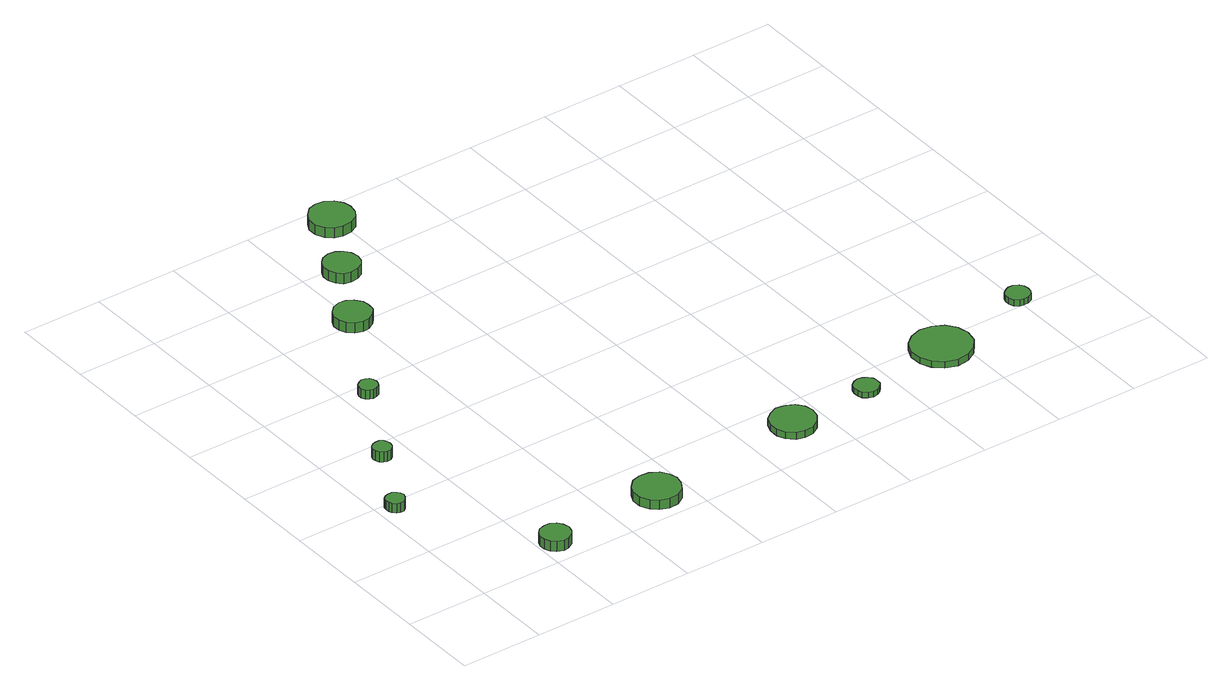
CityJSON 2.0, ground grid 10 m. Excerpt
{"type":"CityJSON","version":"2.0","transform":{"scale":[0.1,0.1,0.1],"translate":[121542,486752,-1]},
"CityObjects":{
"tree1":{"type":"SolitaryVegetationObject","attributes":{"function":"something"},"geometry":[{"type":"MultiSurface","lod":"1","boundaries":[[[0,1,2,3,4,5,6,7,8,9,10,11,12,13,14]],[[15,16,17,18,19,20,21,22,23,24,25,26,27,28,29]],[[0,29,28,1]],[[1,28,27,2]],[[2,27,26,3]],[[3,26,25,4]],[[4,25,24,5]],[[5,24,23,6]],[[6,23,22,7]],[[7,22,21,8]],[[8,21,20,9]],[[9,20,19,10]],[[10,19,18,11]],[[11,18,17,12]],[[12,17,16,13]],[[13,16,15,14]],[[14,15,29,0]]]}]},
"tree2":{"type":"SolitaryVegetationObject","attributes":{"function":"something"},"geometry":[{"type":"MultiSurface","lod":"1","boundaries":[[[30,31,32,33,34,35,36,37,38,39,40,41,42,43,44]],[[45,46,47,48,49,50,51,52,53,54,55,56,57,58,59]],[[30,59,58,31]],[[31,58,57,32]],[[32,57,56,33]],[[33,56,55,34]],[[34,55,54,35]],[[35,54,53,36]],[[36,53,52,37]],[[37,52,51,38]],[[38,51,50,39]],[[39,50,49,40]],[[40,49,48,41]],[[41,48,47,42]],[[42,47,46,43]],[[43,46,45,44]],[[44,45,59,30]]]}]},
"tree3":{"type":"SolitaryVegetationObject","attributes":{"function":"something"},"geometry":[{"type":"MultiSurface","lod":"1","boundaries":[[[60,61,62,63,64,65,66,67,68,69,70,71,72,73,74]],[[75,76,77,78,79,80,81,82,83,84,85,86,87,88,89]],[[60,89,88,61]],[[61,88,87,62]],[[62,87,86,63]],[[63,86,85,64]],[[64,85,84,65]],[[65,84,83,66]],[[66,83,82,67]],[[67,82,81,68]],[[68,81,80,69]],[[69,80,79,70]],[[70,79,78,71]],[[71,78,77,72]],[[72,77,76,73]],[[73,76,75,74]],[[74,75,89,60]]]}]},
"tree4":{"type":"SolitaryVegetationObject","attributes":{"function":"something"},"geometry":[{"type":"MultiSurface","lod":"1","boundaries":[[[90,91,92,93,94,95,96,97,98,99,100,101,102,103,104]],[[105,106,107,108,109,110,111,112,113,114,115,116,117,118,119]],[[90,119,118,91]],[[91,118,117,92]],[[92,117,116,93]],[[93,116,115,94]],[[94,115,114,95]],[[95,114,113,96]],[[96,113,112,97]],[[97,112,111,98]],[[98,111,110,99]],[[99,110,109,100]],[[100,109,108,101]],[[101,108,107,102]],[[102,107,106,103]],[[103,106,105,104]],[[104,105,119,90]]]}]},
"tree5":{"type":"SolitaryVegetationObject","attributes":{"function":"something"},"geometry":[{"type":"MultiSurface","lod":"1","boundaries":[[[120,121,122,123,124,125,126,127,128,129,130,131,132,133,134]],[[135,136,137,138,139,140,141,142,143,144,145,146,147,148,149]],[[120,149,148,121]],[[121,148,147,122]],[[122,147,146,123]],[[123,146,145,124]],[[124,145,144,125]],[[125,144,143,126]],[[126,143,142,127]],[[127,142,141,128]],[[128,141,140,129]],[[129,140,139,130]],[[130,139,138,131]],[[131,138,137,132]],[[132,137,136,133]],[[133,136,135,134]],[[134,135,149,120]]]}]},
"tree6":{"type":"SolitaryVegetationObject","attributes":{"function":"something"},"geometry":[{"type":"MultiSurface","lod":"1","boundaries":[[[150,151,152,153,154,155,156,157,158,159,160,161,162,163,164]],[[165,166,167,168,169,170,171,172,173,174,175,176,177,178,179]],[[150,179,178,151]],[[151,178,177,152]],[[152,177,176,153]],[[153,176,175,154]],[[154,175,174,155]],[[155,174,173,156]],[[156,173,172,157]],[[157,172,171,158]],[[158,171,170,159]],[[159,170,169,160]],[[160,169,168,161]],[[161,168,167,162]],[[162,167,166,163]],[[163,166,165,164]],[[164,165,179,150]]]}]},
"tree7":{"type":"SolitaryVegetationObject","attributes":{"function":"something"},"geometry":[{"type":"MultiSurface","lod":"1","boundaries":[[[180,181,182,183,184,185,186,187,188,189,190,191,192,193,194]],[[195,196,197,198,199,200,201,202,203,204,205,206,207,208,209]],[[180,209,208,181]],[[181,208,207,182]],[[182,207,206,183]],[[183,206,205,184]],[[184,205,204,185]],[[185,204,203,186]],[[186,203,202,187]],[[187,202,201,188]],[[188,201,200,189]],[[189,200,199,190]],[[190,199,198,191]],[[191,198,197,192]],[[192,197,196,193]],[[193,196,195,194]],[[194,195,209,180]]]}]},
"tree8":{"type":"SolitaryVegetationObject","attributes":{"function":"something"},"geometry":[{"type":"MultiSurface","lod":"1","boundaries":[[[210,211,212,213,214,215,216,217,218,219,220,221,222,223,224]],[[225,226,227,228,229,230,231,232,233,234,235,236,237,238,239]],[[210,239,238,211]],[[211,238,237,212]],[[212,237,236,213]],[[213,236,235,214]],[[214,235,234,215]],[[215,234,233,216]],[[216,233,232,217]],[[217,232,231,218]],[[218,231,230,219]],[[219,230,229,220]],[[220,229,228,221]],[[221,228,227,222]],[[222,227,226,223]],[[223,226,225,224]],[[224,225,239,210]]]}]},
"tree9":{"type":"SolitaryVegetationObject","attributes":{"function":"something"},"geometry":[{"type":"MultiSurface","lod":"1","boundaries":[[[240,241,242,243,244,245,246,247,248,249,250,251,252,253,254]],[[255,256,257,258,259,260,261,262,263,264,265,266,267,268,269]],[[240,269,268,241]],[[241,268,267,242]],[[242,267,266,243]],[[243,266,265,244]],[[244,265,264,245]],[[245,264,263,246]],[[246,263,262,247]],[[247,262,261,248]],[[248,261,260,249]],[[249,260,259,250]],[[250,259,258,251]],[[251,258,257,252]],[[252,257,256,253]],[[253,256,255,254]],[[254,255,269,240]]]}]},
"tree10":{"type":"SolitaryVegetationObject","attributes":{"function":"something"},"geometry":[{"type":"MultiSurface","lod":"1","boundaries":[[[270,271,272,273,274,275,276,277,278,279,280,281,282,283,284]],[[285,286,287,288,289,290,291,292,293,294,295,296,297,298,299]],[[270,299,298,271]],[[271,298,297,272]],[[272,297,296,273]],[[273,296,295,274]],[[274,295,294,275]],[[275,294,293,276]],[[276,293,292,277]],[[277,292,291,278]],[[278,291,290,279]],[[279,290,289,280]],[[280,289,288,281]],[[281,288,287,282]],[[282,287,286,283]],[[283,286,285,284]],[[284,285,299,270]]]}]},
"tree11":{"type":"SolitaryVegetationObject","attributes":{"function":"something"},"geometry":[{"type":"MultiSurface","lod":"1","boundaries":[[[300,301,302,303,304,305,306,307,308,309,310,311,312,313,314]],[[315,316,317,318,319,320,321,322,323,324,325,326,327,328,329]],[[300,329,328,301]],[[301,328,327,302]],[[302,327,326,303]],[[303,326,325,304]],[[304,325,324,305]],[[305,324,323,306]],[[306,323,322,307]],[[307,322,321,308]],[[308,321,320,309]],[[309,320,319,310]],[[310,319,318,311]],[[311,318,317,312]],[[312,317,316,313]],[[313,316,315,314]],[[314,315,329,300]]]}]},
"tree12":{"type":"SolitaryVegetationObject","attributes":{"function":"something"},"geometry":[{"type":"MultiSurface","lod":"1","boundaries":[[[330,331,332,333,334,335,336,337,338,339,340,341,342,343,344]],[[345,346,347,348,349,350,351,352,353,354,355,356,357,358,359]],[[330,359,358,331]],[[331,358,357,332]],[[332,357,356,333]],[[333,356,355,334]],[[334,355,354,335]],[[335,354,353,336]],[[336,353,352,337]],[[337,352,351,338]],[[338,351,350,339]],[[339,350,349,340]],[[340,349,348,341]],[[341,348,347,342]],[[342,347,346,343]],[[343,346,345,344]],[[344,345,359,330]]]}]}
},
"vertices":[
[31,187,22],[30,192,22],[27,195,22],[23,198,22],[18,198,22],[14,197,22],[10,194,22],[9,189,22],[9,185,22],[10,181,22],[14,177,22],[18,176,22],[23,176,22],[27,179,22],[30,183,22],[30,183,10],[27,179,10],[23,176,10],[18,176,10],[14,177,10],[10,181,10],[9,185,10],[9,189,10],[10,194,10],[14,197,10],[18,198,10],[23,198,10],[27,195,10],[30,192,10],[31,187,10],
[135,27,25],[133,35,25],[129,41,25],[122,45,25],[115,45,25],[107,43,25],[102,38,25],[99,31,25],[99,24,25],[102,17,25],[107,12,25],[115,9,25],[122,10,25],[129,14,25],[133,20,25],[133,20,12],[129,14,12],[122,10,12],[115,9,12],[107,12,12],[102,17,12],[99,24,12],[99,31,12],[102,38,12],[107,43,12],[115,45,12],[122,45,12],[129,41,12],[133,35,12],[135,27,12],
[80,278,20],[79,283,20],[77,286,20],[73,289,20],[68,289,20],[64,288,20],[60,285,20],[58,280,20],[58,276,20],[60,271,20],[64,268,20],[68,267,20],[73,267,20],[77,270,20],[79,273,20],[79,273,7],[77,270,7],[73,267,7],[68,267,7],[64,268,7],[60,271,7],[58,276,7],[58,280,7],[60,285,7],[64,288,7],[68,289,7],[73,289,7],[77,286,7],[79,283,7],[80,278,7],
[140,384,19],[139,389,19],[137,393,19],[133,395,19],[128,396,19],[124,394,19],[120,391,19],[118,387,19],[118,382,19],[120,378,19],[124,375,19],[128,373,19],[133,374,19],[137,376,19],[139,380,19],[139,380,7],[137,376,7],[133,374,7],[128,373,7],[124,375,7],[120,378,7],[118,382,7],[118,387,7],[120,391,7],[124,394,7],[128,396,7],[133,395,7],[137,393,7],[139,389,7],[140,384,7],
[291,41,19],[288,52,19],[282,61,19],[272,67,19],[260,68,19],[249,65,19],[241,57,19],[236,47,19],[236,35,19],[241,24,19],[249,17,19],[260,13,19],[272,14,19],[282,20,19],[288,30,19],[288,30,7],[282,20,7],[272,14,7],[260,13,7],[249,17,7],[241,24,7],[236,35,7],[236,47,7],[241,57,7],[249,65,7],[260,68,7],[272,67,7],[282,61,7],[288,52,7],[291,41,7],
[220,506,20],[219,515,20],[213,523,20],[205,528,20],[196,529,20],[187,526,20],[180,519,20],[176,511,20],[176,502,20],[180,493,20],[187,487,20],[196,484,20],[205,485,20],[213,490,20],[219,497,20],[219,497,7],[213,490,7],[205,485,7],[196,484,7],[187,487,7],[180,493,7],[176,502,7],[176,511,7],[180,519,7],[187,526,7],[196,529,7],[205,528,7],[213,523,7],[219,515,7],[220,506,7],
[264,586,23],[262,595,23],[257,602,23],[249,607,23],[240,608,23],[231,605,23],[225,599,23],[221,591,23],[221,582,23],[225,573,23],[231,567,23],[240,565,23],[249,566,23],[257,570,23],[262,577,23],[262,577,10],[257,570,10],[249,566,10],[240,565,10],[231,567,10],[225,573,10],[221,582,10],[221,591,10],[225,599,10],[231,605,10],[240,608,10],[249,607,10],[257,602,10],[262,595,10],[264,586,10],
[489,62,16],[487,73,16],[480,82,16],[470,87,16],[459,89,16],[449,85,16],[440,78,16],[436,67,16],[436,56,16],[440,46,16],[449,38,16],[459,35,16],[470,36,16],[480,42,16],[487,51,16],[487,51,7],[480,42,7],[470,36,7],[459,35,7],[449,38,7],[440,46,7],[436,56,7],[436,67,7],[440,78,7],[449,85,7],[459,89,7],[470,87,7],[480,82,7],[487,73,7],[489,62,7],
[313,665,25],[311,675,25],[305,684,25],[295,690,25],[284,691,25],[274,688,25],[266,680,25],[261,670,25],[261,659,25],[266,649,25],[274,642,25],[284,639,25],[295,640,25],[305,645,25],[311,654,25],[311,654,12],[305,645,12],[295,640,12],[284,639,12],[274,642,12],[266,649,12],[261,659,12],[261,670,12],[266,680,12],[274,688,12],[284,691,12],[295,690,12],[305,684,12],[311,675,12],[313,665,12],
[581,69,14],[580,75,14],[576,80,14],[571,83,14],[565,84,14],[559,82,14],[554,78,14],[552,72,14],[552,66,14],[554,60,14],[559,56,14],[565,54,14],[571,55,14],[576,58,14],[580,63,14],[580,63,7],[576,58,7],[571,55,7],[565,54,7],[559,56,7],[554,60,7],[552,66,7],[552,72,7],[554,78,7],[559,82,7],[565,84,7],[571,83,7],[576,80,7],[580,75,7],[581,69,7],
[714,84,15],[711,98,15],[702,110,15],[689,117,15],[674,119,15],[660,114,15],[649,105,15],[643,91,15],[643,76,15],[649,63,15],[660,53,15],[674,48,15],[689,50,15],[702,57,15],[711,69,15],[711,69,7],[702,57,7],[689,50,7],[674,48,7],[660,53,7],[649,63,7],[643,76,7],[643,91,7],[649,105,7],[660,114,7],[674,119,7],[689,117,7],[702,110,7],[711,98,7],[714,84,7],
[817,114,15],[816,120,15],[813,125,15],[807,128,15],[801,128,15],[796,126,15],[791,122,15],[789,117,15],[789,111,15],[791,105,15],[796,101,15],[801,100,15],[807,100,15],[813,103,15],[816,108,15],[816,108,7],[813,103,7],[807,100,7],[801,100,7],[796,101,7],[791,105,7],[789,111,7],[789,117,7],[791,122,7],[796,126,7],[801,128,7],[807,128,7],[813,125,7],[816,120,7],[817,114,7]
]}
